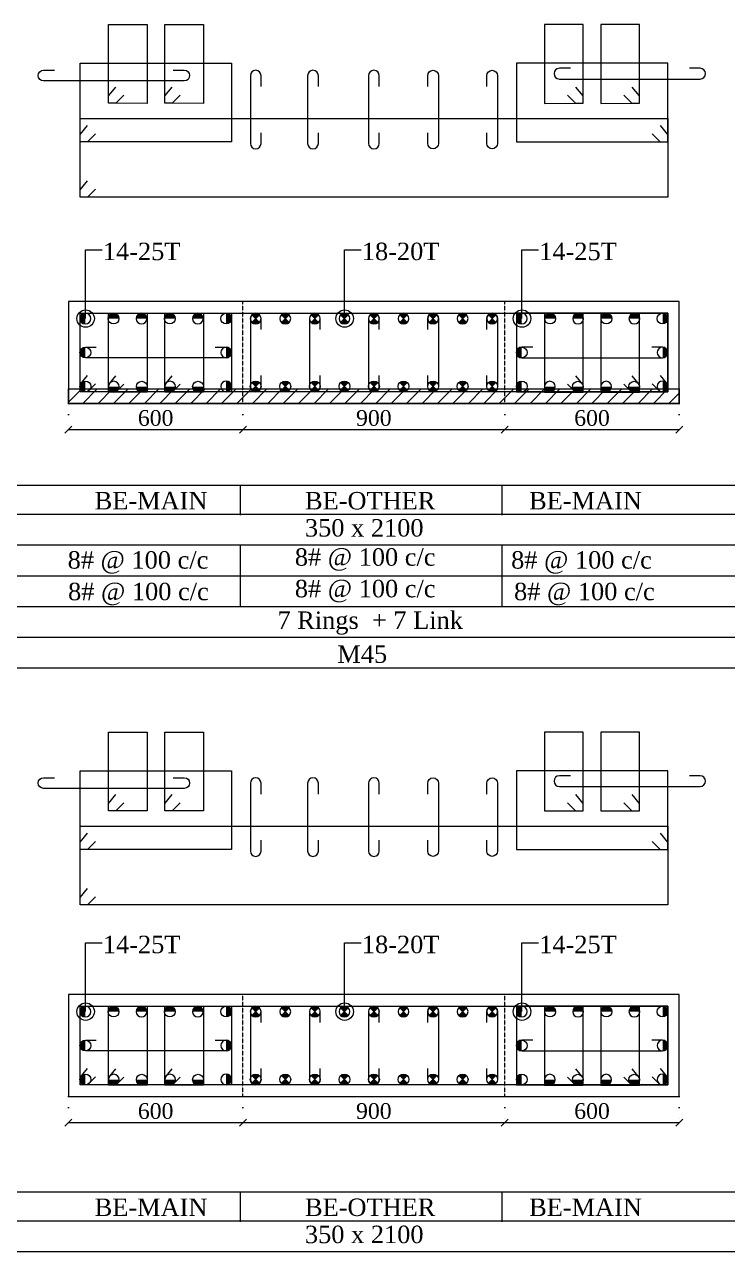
# Model space of a CAD drawing. Header units: millimetres. Extents: x 303 to 27724, y 300 to 68956.
# Drawn here: x 2561 to 4978, y 30529 to 34746 of the extents above; entities that cross this region are included whole.
import ezdxf

# ---------------------------------------------------------------- set-up
doc = ezdxf.new("R2010")
doc.units = ezdxf.units.MM
doc.linetypes.add('( Hidden )', pattern=[0.375, 0.25, -0.125])
doc.linetypes.add('DOT2', pattern=[0.125, 0, -0.125])
doc.layers.get('Defpoints').update_dxf_attribs({"lineweight": 0})
for name, color, linetype, lineweight in [('S-COL. STEEL DIA', 1, 'Continuous', 9), ('S-DIM FOOTING', 7, 'Continuous', 0), ('S-SECTION', 5, 'Continuous', 0), ('S-SECTION MARK', 7, 'Continuous', 0), ('S-SHEET', 7, 'Continuous', 0), ('S-STEEL', 1, 'Continuous', 9), ('S-STEEL-1', 1, 'Continuous', 0), ('S-STEEL-1 C.S.', 106, 'Continuous', 0), ('S-TEXT', 7, 'Continuous', 0), ('STRU.HATCH', 8, 'Continuous', 0)]:
    doc.layers.add(name, color=color, linetype=linetype, lineweight=lineweight)
doc.styles.add('AR', font='ARIALUNI.TTF', dxfattribs={"width": 0.8})
doc.styles.add('S-ROMANS', font='times.ttf')
doc.styles.add('TEXT', font='times.ttf')
doc.dimstyles.new('100', dxfattribs={"dimtxt": 180, "dimasz": 80, "dimexe": 0.18, "dimexo": 0.0625, "dimgap": 1, "dimtad": 1, "dimdec": 0, "dimzin": 0, "dimdsep": 46, "dimtxsty": 'AR', "dimblk": 'DOT', "dimcen": 0.09, "dimse1": 1, "dimse2": 1, "dimclrd": 50, "dimclrt": 256, "dimadec": 0, "dimazin": 0, "dimtfac": 1, "dimtdec": 0, "dimtix": 1, "dimtofl": 0, "dimtmove": 2, "dimatfit": 0, "dimfxl": 1, "dimtolj": 1, "dimtzin": 0, "dimlwd": -1, "dimarcsym": 0})
doc.dimstyles.new('SETU', dxfattribs={"dimtxt": 230, "dimasz": 0.2, "dimexe": 0.1, "dimexo": 0.1, "dimgap": 0.05, "dimtad": 1, "dimdec": 0, "dimzin": 0, "dimdsep": 46, "dimtxsty": 'TEXT', "dimblk": 'OBLIQUE', "dimcen": 0.09, "dimdle": 0.1, "dimclrd": 4, "dimclre": 256, "dimclrt": 256, "dimadec": 1, "dimazin": 0, "dimtfac": 1, "dimtdec": 0, "dimtix": 1, "dimtofl": 0, "dimtmove": 2, "dimatfit": 0, "dimfxl": 1, "dimtolj": 1, "dimtzin": 0, "dimlwd": -1, "dimlwe": -1, "dimarcsym": 1})

# ---------------------------------------------------------------- blocks, each defined once
blk = doc.blocks.new('_Oblique')
at = {"color": 0, "linetype": 'ByBlock', "lineweight": -2}
blk.add_line((-0.5, -0.5), (0.5, 0.5), dxfattribs=at)
blk = doc.blocks.new('*D1923')
at = {"layer": 'Defpoints', "color": 0}
for p in [(2711.9, 31062.1), (3311.9, 31062.1), (3311.9, 30972.3)]:
    blk.add_point(p, dxfattribs=at)
at = {"layer": 'S-DIM FOOTING', "linetype": 'DOT2', "ltscale": 300}
for p, q in [((2711.9, 31062), (2711.9, 30972.2)), ((3311.9, 31062), (3311.9, 30972.2))]:
    blk.add_line(p, q, dxfattribs=at)
at = {"layer": 'S-DIM FOOTING', "ltscale": 300}
blk.add_line((2711.8, 30972.3), (3312, 30972.3), dxfattribs=at)
at = {"layer": 'S-DIM FOOTING', "linetype": 'ByBlock', "xscale": 24, "yscale": 24, "zscale": 24, "rotation": 180}
blk.add_blockref('_Oblique', (2711.9, 30972.3), dxfattribs=at)
at = {"layer": 'S-DIM FOOTING', "linetype": 'ByBlock', "xscale": 24, "yscale": 24, "zscale": 24}
blk.add_blockref('_Oblique', (3311.9, 30972.3), dxfattribs=at)
at = {"layer": 'S-DIM FOOTING', "insert": (3011.9, 31011.7), "char_height": 54, "attachment_point": 5, "style": 'TEXT'}
blk.add_mtext('\\A1;600', dxfattribs=at)
blk = doc.blocks.new('*D1924')
at = {"layer": 'Defpoints', "color": 0}
for p in [(3311.9, 31062.1), (4211.9, 31062.1), (4211.9, 30972.3)]:
    blk.add_point(p, dxfattribs=at)
at = {"layer": 'S-DIM FOOTING', "linetype": 'DOT2', "ltscale": 300}
for p, q in [((3311.9, 31062), (3311.9, 30972.2)), ((4211.9, 31062), (4211.9, 30972.2))]:
    blk.add_line(p, q, dxfattribs=at)
at = {"layer": 'S-DIM FOOTING', "ltscale": 300}
blk.add_line((3311.8, 30972.3), (4212, 30972.3), dxfattribs=at)
at = {"layer": 'S-DIM FOOTING', "linetype": 'ByBlock', "xscale": 24, "yscale": 24, "zscale": 24, "rotation": 180}
blk.add_blockref('_Oblique', (3311.9, 30972.3), dxfattribs=at)
at = {"layer": 'S-DIM FOOTING', "linetype": 'ByBlock', "xscale": 24, "yscale": 24, "zscale": 24}
blk.add_blockref('_Oblique', (4211.9, 30972.3), dxfattribs=at)
at = {"layer": 'S-DIM FOOTING', "insert": (3761.9, 31011.8), "char_height": 54, "attachment_point": 5, "style": 'TEXT'}
blk.add_mtext('\\A1;900', dxfattribs=at)
blk = doc.blocks.new('*D1925')
at = {"layer": 'Defpoints', "color": 0}
for p in [(4211.9, 31062.1), (4811.9, 31062.1), (4811.9, 30972.3)]:
    blk.add_point(p, dxfattribs=at)
at = {"layer": 'S-DIM FOOTING', "linetype": 'DOT2', "ltscale": 300}
for p, q in [((4211.9, 31062), (4211.9, 30972.2)), ((4811.9, 31062), (4811.9, 30972.2))]:
    blk.add_line(p, q, dxfattribs=at)
at = {"layer": 'S-DIM FOOTING', "ltscale": 300}
blk.add_line((4211.8, 30972.3), (4812, 30972.3), dxfattribs=at)
at = {"layer": 'S-DIM FOOTING', "linetype": 'ByBlock', "xscale": 24, "yscale": 24, "zscale": 24, "rotation": 180}
blk.add_blockref('_Oblique', (4211.9, 30972.3), dxfattribs=at)
at = {"layer": 'S-DIM FOOTING', "linetype": 'ByBlock', "xscale": 24, "yscale": 24, "zscale": 24}
blk.add_blockref('_Oblique', (4811.9, 30972.3), dxfattribs=at)
at = {"layer": 'S-DIM FOOTING', "insert": (4511.9, 31011.7), "char_height": 54, "attachment_point": 5, "style": 'TEXT'}
blk.add_mtext('\\A1;600', dxfattribs=at)
blk = doc.blocks.new('*U17')
at = {"layer": 'S-COL. STEEL DIA'}
h = blk.add_hatch(color=256, dxfattribs=at)
h.dxf.hatch_style = 1
h.paths.add_polyline_path([(0, 18.5, 0.414214), (-18.5, 0, 0.414214), (0, -18.5)])
at = {"layer": 'S-COL. STEEL DIA', "lineweight": 5}
blk.add_circle((0, 0), 18.5, dxfattribs=at)
blk = doc.blocks.new('_Dot')
at = {"linetype": 'ByBlock', "lineweight": -2}
blk.add_line((-0.5, 0), (-1, 0), dxfattribs=at)
at = {"linetype": 'ByBlock', "const_width": 0.5}
blk.add_lwpolyline([(-0.25, 0, 1), (0.25, 0, 1)], format="xyb", close=True, dxfattribs=at)
blk = doc.blocks.new('*U18')
at = {"layer": 'S-COL. STEEL DIA'}
h = blk.add_hatch(color=256, dxfattribs=at)
h.dxf.hatch_style = 1
h.paths.add_polyline_path([(0, 0), (0, -18.5, 0.198912), (13, -13)])
h.paths.add_polyline_path([(0, 0), (-13, -13, 0.198912), (0, -18.5)])
h.paths.add_polyline_path([(0, 18.5, 0.198912), (-13, 13), (0, 0)])
h.paths.add_polyline_path([(13, 13, 0.198912), (0, 18.5), (0, 0)])
at = {"layer": 'S-COL. STEEL DIA', "lineweight": 5}
for p, q in [((-13, 13), (13, -13)), ((13, 13), (-13, -13))]:
    blk.add_line(p, q, dxfattribs=at)
blk.add_circle((0, 0), 18.5, dxfattribs=at)
blk = doc.blocks.new('*D1926')
at = {"layer": 'Defpoints', "color": 0}
for p in [(2711.9, 33443.7), (3311.9, 33443.7), (3311.9, 33353.8)]:
    blk.add_point(p, dxfattribs=at)
at = {"layer": 'S-DIM FOOTING', "linetype": 'DOT2', "ltscale": 300}
for p, q in [((2711.9, 33443.5), (2711.9, 33353.7)), ((3311.9, 33443.5), (3311.9, 33353.7))]:
    blk.add_line(p, q, dxfattribs=at)
at = {"layer": 'S-DIM FOOTING', "ltscale": 300}
blk.add_line((2711.8, 33353.8), (3312, 33353.8), dxfattribs=at)
at = {"layer": 'S-DIM FOOTING', "linetype": 'ByBlock', "xscale": 24, "yscale": 24, "zscale": 24, "rotation": 180}
blk.add_blockref('_Oblique', (2711.9, 33353.8), dxfattribs=at)
at = {"layer": 'S-DIM FOOTING', "linetype": 'ByBlock', "xscale": 24, "yscale": 24, "zscale": 24}
blk.add_blockref('_Oblique', (3311.9, 33353.8), dxfattribs=at)
at = {"layer": 'S-DIM FOOTING', "insert": (3011.9, 33393.3), "char_height": 54, "attachment_point": 5, "style": 'TEXT'}
blk.add_mtext('\\A1;600', dxfattribs=at)
blk = doc.blocks.new('*D1927')
at = {"layer": 'Defpoints', "color": 0}
for p in [(3311.9, 33443.7), (4211.9, 33443.7), (4211.9, 33353.8)]:
    blk.add_point(p, dxfattribs=at)
at = {"layer": 'S-DIM FOOTING', "linetype": 'DOT2', "ltscale": 300}
for p, q in [((3311.9, 33443.5), (3311.9, 33353.7)), ((4211.9, 33443.5), (4211.9, 33353.7))]:
    blk.add_line(p, q, dxfattribs=at)
at = {"layer": 'S-DIM FOOTING', "ltscale": 300}
blk.add_line((3311.8, 33353.8), (4212, 33353.8), dxfattribs=at)
at = {"layer": 'S-DIM FOOTING', "linetype": 'ByBlock', "xscale": 24, "yscale": 24, "zscale": 24, "rotation": 180}
blk.add_blockref('_Oblique', (3311.9, 33353.8), dxfattribs=at)
at = {"layer": 'S-DIM FOOTING', "linetype": 'ByBlock', "xscale": 24, "yscale": 24, "zscale": 24}
blk.add_blockref('_Oblique', (4211.9, 33353.8), dxfattribs=at)
at = {"layer": 'S-DIM FOOTING', "insert": (3761.9, 33393.3), "char_height": 54, "attachment_point": 5, "style": 'TEXT'}
blk.add_mtext('\\A1;900', dxfattribs=at)
blk = doc.blocks.new('*D1928')
at = {"layer": 'Defpoints', "color": 0}
for p in [(4211.9, 33443.7), (4811.9, 33443.7), (4811.9, 33353.8)]:
    blk.add_point(p, dxfattribs=at)
at = {"layer": 'S-DIM FOOTING', "linetype": 'DOT2', "ltscale": 300}
for p, q in [((4211.9, 33443.5), (4211.9, 33353.7)), ((4811.9, 33443.5), (4811.9, 33353.7))]:
    blk.add_line(p, q, dxfattribs=at)
at = {"layer": 'S-DIM FOOTING', "ltscale": 300}
blk.add_line((4211.8, 33353.8), (4812, 33353.8), dxfattribs=at)
at = {"layer": 'S-DIM FOOTING', "linetype": 'ByBlock', "xscale": 24, "yscale": 24, "zscale": 24, "rotation": 180}
blk.add_blockref('_Oblique', (4211.9, 33353.8), dxfattribs=at)
at = {"layer": 'S-DIM FOOTING', "linetype": 'ByBlock', "xscale": 24, "yscale": 24, "zscale": 24}
blk.add_blockref('_Oblique', (4811.9, 33353.8), dxfattribs=at)
at = {"layer": 'S-DIM FOOTING', "insert": (4511.9, 33393.3), "char_height": 54, "attachment_point": 5, "style": 'TEXT'}
blk.add_mtext('\\A1;600', dxfattribs=at)

msp = doc.modelspace()

# ---------------------------------------------------------------- hatches: boundary and pattern name
at = {"layer": 'STRU.HATCH'}
h = msp.add_hatch(dxfattribs=at)
h.set_pattern_fill('ANSI31', color=256, scale=300)
h.set_pattern_definition([(45, (-1828900.84, -590815.576), (-26.5165043, 26.5165043), [])])
h.paths.add_polyline_path([(2711.9, 33493.7), (4811.9, 33493.5), (4811.9, 33443.7), (2711.9, 33443.8)])

# ---------------------------------------------------------------- linework, layer by layer
at = {"layer": 'S-SECTION'}
for points, elevation in [([(4811.9, 33443.7), (4811.9, 33793.7), (2711.9, 33793.7), (2711.9, 33443.7)], 9.2), ([(4811.9, 31062.1), (4811.9, 31412.1), (2711.9, 31412.1), (2711.9, 31062.1)], 0.5)]:
    msp.add_lwpolyline(points, close=True, dxfattribs=dict(at, elevation=elevation))
at = {"layer": 'S-SHEET'}
for p, q in [((303, 33162.3, 7.4), (27724.1, 33162.3, 7.4)), ((3302.2, 33159.2, -1.2), (3302.2, 33059.6, -1.2)), ((4202.2, 33159.2, -1.2), (4202.2, 33059.6, -1.2)), ((303, 33062.8, -0.7), (27724.1, 33062.8, -0.7)), ((303, 32957.5, -0.7), (27724.1, 32957.5, -0.7)), ((303, 32957.5, -0.7), (27724.1, 32957.5, -0.7)), ((3302.2, 32954.4, -1.2), (3302.2, 32743.1, -1.2)), ((4202.2, 32954.4, -1.2), (4202.2, 32743.1, -1.2)), ((303, 32851.7, -0.7), (27724.1, 32851.7, -0.7)), ((303, 32746.2, -0.7), (27724.1, 32746.2, -0.7)), ((303, 32640.7, -0.7), (27724.1, 32640.7, -0.7)), ((303, 30734.2, 7.4), (27724.1, 30734.2, 7.4)), ((3302.2, 30731.1, -0.3), (3302.2, 30631.6, -0.3)), ((4202.2, 30731.1, -0.3), (4202.2, 30631.6, -0.3)), ((303, 30634.7, -0.7), (27724.1, 30634.7, -0.7)), ((303, 30529.5, -0.7), (27724.1, 30529.5, -0.7)), ((303, 30529.5, -0.7), (27724.1, 30529.5, -0.7))]:
    msp.add_line(p, q, dxfattribs=at)
at = {"layer": 'S-SHEET', "color": 0}
msp.add_line((303, 32535.2, -0.7), (27724.1, 32535.2, -0.7), dxfattribs=at)
at = {"layer": 'S-STEEL', "color": 3}
for points, elevation in [([(3072.5, 34588.8), (3110.2, 34588.8, -1), (3110.2, 34551.9), (2626.3, 34551.9, -1), (2626.3, 34588.8), (2663.6, 34588.8)], 7.5), ([(3374.3, 34532.2), (3374.3, 34569.9, 1), (3337.4, 34569.9), (3337.4, 34336.8, 1), (3374.3, 34336.8), (3374.3, 34374)], 7.8), ([(3571.1, 34532.2), (3571.1, 34569.9, 1), (3534.2, 34569.9), (3534.2, 34336.8, 1), (3571.1, 34336.8), (3571.1, 34374)], 7.8), ([(3780.7, 34532.2), (3780.7, 34569.9, 1), (3743.8, 34569.9), (3743.8, 34336.8, 1), (3780.7, 34336.8), (3780.7, 34374)], 7.8), ([(3947.1, 34532.2), (3947.1, 34569.9, -1), (3984, 34569.9), (3984, 34336.8, -1), (3947.1, 34336.8), (3947.1, 34374)], 7.8), ([(4150.3, 34532.2), (4150.3, 34569.9, -1), (4187.2, 34569.9), (4187.2, 34336.8, -1), (4150.3, 34336.8), (4150.3, 34374)], 7.8), ([(4437.6, 34595.4), (4399.8, 34595.4, 1), (4399.8, 34558.5), (4883.7, 34558.5, 1), (4883.7, 34595.4), (4846.5, 34595.4)], 7.8), ([(3374.3, 33697.5), (3374.3, 33735.2, 1), (3337.4, 33735.2), (3337.4, 33502.1, 1), (3374.3, 33502.1), (3374.3, 33539.3)], 8.9), ([(3577.5, 33697.5), (3577.5, 33735.2, 1), (3540.6, 33735.2), (3540.6, 33502.1, 1), (3577.5, 33502.1), (3577.5, 33539.3)], 8.9), ([(3780.7, 33697.5), (3780.7, 33735.2, 1), (3743.8, 33735.2), (3743.8, 33502.1, 1), (3780.7, 33502.1), (3780.7, 33539.3)], 8.9), ([(3947.1, 33697.5), (3947.1, 33735.2, -1), (3984, 33735.2), (3984, 33502.1, -1), (3947.1, 33502.1), (3947.1, 33539.3)], 8.9), ([(4150.3, 33697.5), (4150.3, 33735.2, -1), (4187.2, 33735.2), (4187.2, 33502.1, -1), (4150.3, 33502.1), (4150.3, 33539.3)], 8.9), ([(3216.5, 33637.1), (3254.2, 33637.1, -1), (3254.2, 33600.2), (2770.3, 33600.2, -1), (2770.3, 33637.1), (2807.6, 33637.1)], 8.9), ([(4308.1, 33637.1), (4270.3, 33637.1, 1), (4270.3, 33600.2), (4754.2, 33600.2, 1), (4754.2, 33637.1), (4717, 33637.1)], 8.9), ([(3072.5, 32157.6), (3110.2, 32157.6, -1), (3110.2, 32120.7), (2626.3, 32120.7, -1), (2626.3, 32157.6), (2663.6, 32157.6)], -0.2), ([(3374.3, 32101), (3374.3, 32138.7, 1), (3337.4, 32138.7), (3337.4, 31905.6, 1), (3374.3, 31905.6), (3374.3, 31942.8)], 0.1), ([(3571.1, 32101), (3571.1, 32138.7, 1), (3534.2, 32138.7), (3534.2, 31905.6, 1), (3571.1, 31905.6), (3571.1, 31942.8)], 0.1), ([(3780.7, 32101), (3780.7, 32138.7, 1), (3743.8, 32138.7), (3743.8, 31905.6, 1), (3780.7, 31905.6), (3780.7, 31942.8)], 0.1), ([(3947.1, 32101), (3947.1, 32138.7, -1), (3984, 32138.7), (3984, 31905.6, -1), (3947.1, 31905.6), (3947.1, 31942.8)], 0.1), ([(4150.3, 32101), (4150.3, 32138.7, -1), (4187.2, 32138.7), (4187.2, 31905.6, -1), (4150.3, 31905.6), (4150.3, 31942.8)], 0.1), ([(4437.6, 32164.2), (4399.8, 32164.2, 1), (4399.8, 32127.3), (4883.7, 32127.3, 1), (4883.7, 32164.2), (4846.5, 32164.2)], 0.1), ([(3374.3, 31316), (3374.3, 31353.7, 1), (3337.4, 31353.7), (3337.4, 31120.6, 1), (3374.3, 31120.6), (3374.3, 31157.8)], 0.1), ([(3577.5, 31316), (3577.5, 31353.7, 1), (3540.6, 31353.7), (3540.6, 31120.6, 1), (3577.5, 31120.6), (3577.5, 31157.8)], 0.1), ([(3780.7, 31316), (3780.7, 31353.7, 1), (3743.8, 31353.7), (3743.8, 31120.6, 1), (3780.7, 31120.6), (3780.7, 31157.8)], 0.1), ([(3947.1, 31316), (3947.1, 31353.7, -1), (3984, 31353.7), (3984, 31120.6, -1), (3947.1, 31120.6), (3947.1, 31157.8)], 0.1), ([(4150.3, 31316), (4150.3, 31353.7, -1), (4187.2, 31353.7), (4187.2, 31120.6, -1), (4150.3, 31120.6), (4150.3, 31157.8)], 0.1), ([(3216.5, 31255.6), (3254.2, 31255.6, -1), (3254.2, 31218.7), (2770.3, 31218.7, -1), (2770.3, 31255.6), (2807.6, 31255.6)], 0.1), ([(4308.1, 31255.6), (4270.3, 31255.6, 1), (4270.3, 31218.7), (4754.2, 31218.7, 1), (4754.2, 31255.6), (4717, 31255.6)], 0.1)]:
    msp.add_lwpolyline(points, format="xyb", dxfattribs=dict(at, elevation=elevation))
at = {"layer": 'S-STEEL', "color": 1}
for points, elevation in [([(2805.4, 34179.7), (2777.9, 34152.3), (2751.9, 34152.3), (2751.9, 34422.3), (4772.7, 34422.3), (4772.7, 34152.3), (2751.9, 34152.3), (2751.9, 34177.4), (2777.1, 34208.2)], 8.2), ([(2805.4, 33511), (2777.9, 33483.7), (2751.9, 33483.7), (2751.9, 33753.7), (4772.7, 33753.7), (4772.7, 33483.7), (2751.9, 33483.7), (2751.9, 33508.7), (2777.1, 33539.6)], 9.2), ([(2805.4, 31748.5), (2777.9, 31721.2), (2751.9, 31721.2), (2751.9, 31991.2), (4772.7, 31991.2), (4772.7, 31721.2), (2751.9, 31721.2), (2751.9, 31746.2), (2777.1, 31777)], 0.5), ([(2805.4, 31129.5), (2777.9, 31102.2), (2751.9, 31102.2), (2751.9, 31372.2), (4772.7, 31372.2), (4772.7, 31102.2), (2751.9, 31102.2), (2751.9, 31127.2), (2777.1, 31158)], 0.5)]:
    msp.add_lwpolyline(points, dxfattribs=dict(at, elevation=elevation))
at = {"layer": 'S-STEEL-1', "color": 41}
for points, elevation in [([(2903, 34502.5), (2875.5, 34475.1), (2849.4, 34475.1), (2849.5, 34745.7), (2982.2, 34745.4), (2982.2, 34474.9), (2849.4, 34475.1), (2849.4, 34500.2), (2874.6, 34531)], 7.8), ([(3096.6, 34502.5), (3069, 34475.1), (3043, 34475.1), (3043, 34745.7), (3175.8, 34745.4), (3175.8, 34474.9), (3043, 34475.1), (3043, 34500.2), (3068.2, 34531)], 7.8), ([(4428, 34502.5), (4455.6, 34475.1), (4481.6, 34475.1), (4481.6, 34745.7), (4348.8, 34745.4), (4348.8, 34474.9), (4481.6, 34475.1), (4481.6, 34500.2), (4456.4, 34531)], 7.8), ([(4621.6, 34502.5), (4649.1, 34475.1), (4675.1, 34475.1), (4675.1, 34745.7), (4542.4, 34745.4), (4542.4, 34474.9), (4675.1, 34475.1), (4675.1, 34500.2), (4649.9, 34531)], 7.8), ([(2903, 33510.2), (2875.5, 33482.9), (2849.4, 33482.9), (2849.5, 33753.4), (2982.2, 33753.1), (2982.2, 33482.6), (2849.4, 33482.9), (2849.4, 33507.9), (2874.6, 33538.8)], 8.9), ([(3096.6, 33510.2), (3069, 33482.9), (3043, 33482.9), (3043, 33753.4), (3175.8, 33753.1), (3175.8, 33482.6), (3043, 33482.9), (3043, 33507.9), (3068.2, 33538.8)], 8.9), ([(4428, 33510.2), (4455.6, 33482.9), (4481.6, 33482.9), (4481.6, 33753.4), (4348.8, 33753.1), (4348.8, 33482.6), (4481.6, 33482.9), (4481.6, 33507.9), (4456.4, 33538.8)], 8.9), ([(4621.6, 33510.2), (4649.1, 33482.9), (4675.1, 33482.9), (4675.1, 33753.4), (4542.4, 33753.1), (4542.4, 33482.6), (4675.1, 33482.9), (4675.1, 33507.9), (4649.9, 33538.8)], 8.9), ([(2903, 32071.3), (2875.5, 32044), (2849.4, 32044), (2849.5, 32314.5), (2982.2, 32314.2), (2982.2, 32043.7), (2849.4, 32044), (2849.4, 32069), (2874.6, 32099.9)], 0.1), ([(3096.6, 32071.3), (3069, 32044), (3043, 32044), (3043, 32314.5), (3175.8, 32314.2), (3175.8, 32043.7), (3043, 32044), (3043, 32069), (3068.2, 32099.9)], 0.1), ([(4428, 32071.3), (4455.6, 32044), (4481.6, 32044), (4481.6, 32314.5), (4348.8, 32314.2), (4348.8, 32043.7), (4481.6, 32044), (4481.6, 32069), (4456.4, 32099.9)], 0.1), ([(4621.6, 32071.3), (4649.1, 32044), (4675.1, 32044), (4675.1, 32314.5), (4542.4, 32314.2), (4542.4, 32043.7), (4675.1, 32044), (4675.1, 32069), (4649.9, 32099.9)], 0.1), ([(2903, 31128.7), (2875.5, 31101.4), (2849.4, 31101.4), (2849.5, 31371.9), (2982.2, 31371.6), (2982.2, 31101.1), (2849.4, 31101.4), (2849.4, 31126.4), (2874.6, 31157.3)], 0.1), ([(3096.6, 31128.7), (3069, 31101.4), (3043, 31101.4), (3043, 31371.9), (3175.8, 31371.6), (3175.8, 31101.1), (3043, 31101.4), (3043, 31126.4), (3068.2, 31157.3)], 0.1), ([(4428, 31128.7), (4455.6, 31101.4), (4481.6, 31101.4), (4481.6, 31371.9), (4348.8, 31371.6), (4348.8, 31101.1), (4481.6, 31101.4), (4481.6, 31126.4), (4456.4, 31157.3)], 0.1), ([(4621.6, 31128.7), (4649.1, 31101.4), (4675.1, 31101.4), (4675.1, 31371.9), (4542.4, 31371.6), (4542.4, 31101.1), (4675.1, 31101.4), (4675.1, 31126.4), (4649.9, 31157.3)], 0.1)]:
    msp.add_lwpolyline(points, dxfattribs=dict(at, elevation=elevation))
at = {"layer": 'S-STEEL-1', "color": 6}
for points, elevation in [([(2805.4, 34369.8), (2777.9, 34342.4), (2751.9, 34342.4), (2751.9, 34612.4), (3272.7, 34612.4), (3272.7, 34342.4), (2751.9, 34342.4), (2751.9, 34367.5), (2777.1, 34398.3)], 7.8), ([(4719.1, 34369.8), (4746.7, 34342.4), (4772.7, 34342.4), (4772.7, 34612.4), (4251.9, 34612.4), (4251.9, 34342.4), (4772.7, 34342.4), (4772.7, 34367.5), (4747.5, 34398.3)], 7.8), ([(2805.4, 33511), (2777.9, 33483.7), (2751.9, 33483.7), (2751.9, 33753.7), (3272.7, 33753.7), (3272.7, 33483.7), (2751.9, 33483.7), (2751.9, 33508.7), (2777.1, 33539.6)], 8.9), ([(4719.1, 33511), (4746.7, 33483.7), (4772.7, 33483.7), (4772.7, 33753.7), (4251.9, 33753.7), (4251.9, 33483.7), (4772.7, 33483.7), (4772.7, 33508.7), (4747.5, 33539.6)], 8.9), ([(2805.4, 31938.6), (2777.9, 31911.2), (2751.9, 31911.2), (2751.9, 32181.2), (3272.7, 32181.2), (3272.7, 31911.2), (2751.9, 31911.2), (2751.9, 31936.3), (2777.1, 31967.1)], 0.1), ([(4719.1, 31938.6), (4746.7, 31911.2), (4772.7, 31911.2), (4772.7, 32181.2), (4251.9, 32181.2), (4251.9, 31911.2), (4772.7, 31911.2), (4772.7, 31936.3), (4747.5, 31967.1)], 0.1), ([(2805.4, 31129.5), (2777.9, 31102.2), (2751.9, 31102.2), (2751.9, 31372.2), (3272.7, 31372.2), (3272.7, 31102.2), (2751.9, 31102.2), (2751.9, 31127.2), (2777.1, 31158)], 0.1), ([(4719.1, 31129.5), (4746.7, 31102.2), (4772.7, 31102.2), (4772.7, 31372.2), (4251.9, 31372.2), (4251.9, 31102.2), (4772.7, 31102.2), (4772.7, 31127.2), (4747.5, 31158)], 0.1)]:
    msp.add_lwpolyline(points, dxfattribs=dict(at, elevation=elevation))
at = {"layer": 'S-STEEL-1 C.S.', "color": 8, "linetype": '( Hidden )'}
for p, q in [((3311.9, 33443.7, 9.2), (3311.9, 33793.7, 9.2)), ((4211.9, 33443.7, 8.9), (4211.9, 33793.7, 8.9)), ((3311.9, 31062.1, 0.5), (3311.9, 31412.1, 0.5)), ((4211.9, 31062.1, 0.1), (4211.9, 31412.1, 0.1))]:
    msp.add_line(p, q, dxfattribs=at)
at = {"layer": 'STRU.HATCH', "elevation": 9.2}
msp.add_lwpolyline([(2711.9, 33493.7), (4811.9, 33493.5), (4811.9, 33443.7), (2711.9, 33443.8)], close=True, dxfattribs=at)

# ---------------------------------------------------------------- block references
at = {"layer": 'S-COL. STEEL DIA', "xscale": -1}
for name, p, rotation in [('*U17', (2770.3, 33735.2, 8.9), 180), ('*U17', (2963.3, 33735.2, 8.9), 90.19403361430274), ('*U17', (3156.8, 33735.2, 8.9), 90.19403361430274), ('*U18', (3355.8, 33735.2, 8.9), 180), ('*U18', (3457.5, 33735.2, 8.9), 180), ('*U18', (3559.1, 33735.2, 8.9), 180), ('*U18', (3660.7, 33735.2, 8.9), 180), ('*U18', (3762.3, 33735.2, 8.9), 180), ('*U18', (3863.9, 33735.2, 8.9), 180), ('*U18', (3965.5, 33735.2, 8.9), 180), ('*U18', (4067.1, 33735.2, 8.9), 180), ('*U18', (4168.7, 33735.2, 8.9), 180), ('*U17', (4270.3, 33735.2, 8.9), 180), ('*U17', (4463.9, 33735.2, 8.9), 89.80596638569695), ('*U17', (4657.5, 33735.2, 8.9), 89.80596638569695), ('*U17', (2867.9, 33501.3, 8.9), 270.1940336143028), ('*U17', (3061.5, 33501.3, 8.9), 270.1940336143028), ('*U17', (4367, 33501.3, 8.9), 269.8059663856972), ('*U17', (4560.5, 33501.3, 8.9), 269.8059663856972), ('*U17', (2770.3, 31353.7, 0.1), 180), ('*U17', (2963.3, 31353.7, 0.1), 90.19403361430274), ('*U17', (3156.8, 31353.7, 0.1), 90.19403361430274), ('*U18', (3355.8, 31353.7, 0.1), 180), ('*U18', (3457.5, 31353.7, 0.1), 180), ('*U18', (3559.1, 31353.7, 0.1), 180), ('*U18', (3660.7, 31353.7, 0.1), 180), ('*U18', (3762.3, 31353.7, 0.1), 180), ('*U18', (3863.9, 31353.7, 0.1), 180), ('*U18', (3965.5, 31353.7, 0.1), 180), ('*U18', (4067.1, 31353.7, 0.1), 180), ('*U18', (4168.7, 31353.7, 0.1), 180), ('*U17', (4270.3, 31353.7, 0.1), 180), ('*U17', (4463.9, 31353.7, 0.1), 89.80596638569695), ('*U17', (4657.5, 31353.7, 0.1), 89.80596638569695), ('*U17', (2867.9, 31119.8, 0.1), 270.1940336143028), ('*U17', (3061.5, 31119.8, 0.1), 270.1940336143028), ('*U17', (4367, 31119.8, 0.1), 269.8059663856972), ('*U17', (4560.5, 31119.8, 0.1), 269.8059663856972)]:
    msp.add_blockref(name, p, dxfattribs=dict(at, rotation=rotation))
at = {"layer": 'S-COL. STEEL DIA'}
for p, rotation in [((2867.1, 33735.2, 8.9), 270.194033614303), ((3060.7, 33735.2, 8.9), 270.194033614303), ((3254.2, 33735.2, 8.9), 180), ((4367.8, 33735.2, 8.9), 269.8059663856972), ((4561.3, 33735.2, 8.9), 269.8059663856972), ((4754.2, 33735.2, 8.9), 180), ((2964.1, 33501.3, 8.9), 90.19403361430281), ((3157.6, 33501.3, 8.9), 90.19403361430281), ((4463.1, 33501.3, 8.9), 89.80596638569716), ((4656.7, 33501.3, 8.9), 89.80596638569716), ((2867.1, 31353.7, 0.1), 270.194033614303), ((3060.7, 31353.7, 0.1), 270.194033614303), ((3254.2, 31353.7, 0.1), 180), ((4367.8, 31353.7, 0.1), 269.8059663856972), ((4561.3, 31353.7, 0.1), 269.8059663856972), ((4754.2, 31353.7, 0.1), 180), ((2964.1, 31119.8, 0.1), 90.19403361430281), ((3157.6, 31119.8, 0.1), 90.19403361430281), ((4463.1, 31119.8, 0.1), 89.80596638569716), ((4656.7, 31119.8, 0.1), 89.80596638569716)]:
    msp.add_blockref('*U17', p, dxfattribs=dict(at, rotation=rotation))
for name, p in [('*U17', (2770.3, 33618.7, 8.9)), ('*U17', (4270.3, 33618.7, 8.9)), ('*U17', (2770.3, 33502.1, 8.9)), ('*U18', (3355.8, 33502.1, 8.9)), ('*U18', (3457.5, 33502.1, 8.9)), ('*U18', (3559.1, 33502.1, 8.9)), ('*U18', (3660.7, 33502.1, 8.9)), ('*U18', (3762.3, 33502.1, 8.9)), ('*U18', (3863.9, 33502.1, 8.9)), ('*U18', (3965.5, 33502.1, 8.9)), ('*U18', (4067.1, 33502.1, 8.9)), ('*U18', (4168.7, 33502.1, 8.9)), ('*U17', (4270.3, 33502.1, 8.9)), ('*U17', (2770.3, 31237.1, 0.1)), ('*U17', (4270.3, 31237.1, 0.1)), ('*U17', (2770.3, 31120.6, 0.1)), ('*U18', (3355.8, 31120.6, 0.1)), ('*U18', (3457.5, 31120.6, 0.1)), ('*U18', (3559.1, 31120.6, 0.1)), ('*U18', (3660.7, 31120.6, 0.1)), ('*U18', (3762.3, 31120.6, 0.1)), ('*U18', (3863.9, 31120.6, 0.1)), ('*U18', (3965.5, 31120.6, 0.1)), ('*U18', (4067.1, 31120.6, 0.1)), ('*U18', (4168.7, 31120.6, 0.1)), ('*U17', (4270.3, 31120.6, 0.1))]:
    msp.add_blockref(name, p, dxfattribs=at)
at = {"layer": 'S-COL. STEEL DIA', "xscale": -1}
for p in [(3254.2, 33618.7, 8.9), (4754.2, 33618.7, 8.9), (3254.2, 33502.1, 8.9), (4754.2, 33502.1, 8.9), (3254.2, 31237.1, 0.1), (4754.2, 31237.1, 0.1), (3254.2, 31120.6, 0.1), (4754.2, 31120.6, 0.1)]:
    msp.add_blockref('*U17', p, dxfattribs=at)

# ---------------------------------------------------------------- texts
at = {"layer": 'S-TEXT', "color": 7, "style": 'TEXT'}
for s, p in [('14-25T', (2830.3, 33936, 8.9)), ('18-20T', (3720.6, 33936, 8.9)), ('14-25T', (4330.3, 33936, 8.9)), ('14-25T', (2830.3, 31554.5, 0.1)), ('18-20T', (3720.6, 31554.5, 0.1)), ('14-25T', (4330.3, 31554.5, 0.1))]:
    msp.add_text(s, height=60, dxfattribs=at).set_placement(p)
at = {"layer": 'S-TEXT', "style": 'S-ROMANS'}
for s, p in [('BE-MAIN ', (2802.3, 33079.4, -1.2)), ('BE-OTHER', (3525.3, 33079.4, -1.2)), ('BE-MAIN ', (4295.8, 33079.4, -1.2)), ('350 x 2100', (3525, 32986.1, -1.2)), ('8# @ 100 c/c', (2709.3, 32875.9, -1.2)), ('8# @ 100 c/c', (3490.3, 32885.9, -1.2)), ('8# @ 100 c/c', (4233.8, 32875.9, -1.2)), ('8# @ 100 c/c', (2710.8, 32767.3, -1.2)), ('8# @ 100 c/c', (3490.3, 32777.3, -1.2)), ('8# @ 100 c/c', (4243.8, 32767.3, -1.2)), ('7 Rings  + 7 Link', (3430.5, 32668.8, -1.2)), ('M45', (3636.4, 32552.1, -1.2)), ('BE-MAIN ', (2802.3, 30651.3, -0.3)), ('BE-OTHER', (3525.3, 30651.3, -0.3)), ('BE-MAIN ', (4295.8, 30651.3, -0.3)), ('350 x 2100', (3525, 30558.1, -0.3))]:
    msp.add_text(s, height=60, dxfattribs=at).set_placement(p)

# ---------------------------------------------------------------- dimensions: what is measured, and where the dimension line sits
at = {"layer": 'S-DIM FOOTING', "ltscale": 300}
for base, p1, p2, picture, middle in [((3311.9, 33353.8, 8.9), (2711.9, 33443.7, 9.2), (3311.9, 33443.7, 9.2), '*D1926', (3011.9, 33393.3, 8.9)), ((4211.9, 33353.8, 8.9), (3311.9, 33443.7, 9.2), (4211.9, 33443.7, 8.9), '*D1927', (3761.9, 33393.3, 8.9)), ((4811.9, 33353.8, 8.5), (4211.9, 33443.7, 8.9), (4811.9, 33443.7, 9.2), '*D1928', (4511.9, 33393.3, 8.5)), ((3311.9, 30972.3, 0.1), (2711.9, 31062.1, 0.5), (3311.9, 31062.1, 0.5), '*D1923', (3011.9, 31011.7, 0.1)), ((4211.9, 30972.3, 0.1), (3311.9, 31062.1, 0.5), (4211.9, 31062.1, 0.1), '*D1924', (3761.9, 31011.8, 0.1)), ((4811.9, 30972.3, -0.2), (4211.9, 31062.1, 0.1), (4811.9, 31062.1, 0.5), '*D1925', (4511.9, 31011.7, -0.2))]:
    dim = msp.add_linear_dim(base=base, p1=p1, p2=p2, angle=180, dimstyle='SETU', override={"dimscale": 1.2, "dimtxt": 45, "dimasz": 20, "dimgap": 10, "dimblk1": 'Oblique', "dimblk2": 'Oblique', "dimsah": 1, "dimclrd": 256, "dimarcsym": 1}, dxfattribs=at)
    dim.commit()
    dim.dimension.update_dxf_attribs({"geometry": picture, "text_midpoint": middle})

# ---------------------------------------------------------------- leaders
at = {"layer": 'S-SECTION MARK'}
for points in [[(2771.1, 33735.2, 9.2), (2771.1, 33971.9, 9.2), (2827.6, 33971.9, 9.2)], [(3661.5, 33735.2, 9.2), (3661.5, 33971.9, 9.2), (3717.9, 33971.9, 9.2)], [(4271.1, 33735.2, 9.2), (4271.1, 33971.9, 9.2), (4327.6, 33971.9, 9.2)], [(2771.1, 31353.7, 0.5), (2771.1, 31590.4, 0.5), (2827.6, 31590.4, 0.5)], [(3661.5, 31353.7, 0.5), (3661.5, 31590.4, 0.5), (3717.9, 31590.4, 0.5)], [(4271.1, 31353.7, 0.5), (4271.1, 31590.4, 0.5), (4327.6, 31590.4, 0.5)]]:
    msp.add_leader(points, dimstyle='100', override={"dimasz": 60, "dimtad": 0, "dimclrd": 256, "dimldrblk": 'DotBlank', "dimfxl": 50, "dimfxlon": 1, "dimarcsym": 1}, dxfattribs=at)

doc.saveas('drawing.dxf')
